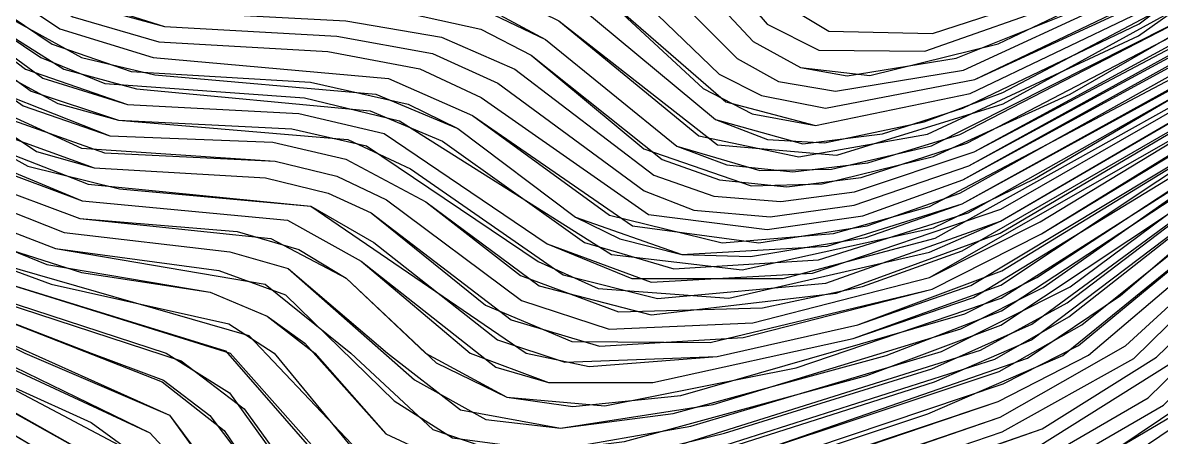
# Model space of a CAD drawing. Extents: x 104.513 to 104.5295, y 28.4567 to 28.4663.
# Drawn here: x 104.51373 to 104.515076, y 28.461497 to 28.461987 of the extents above; entities that cross this region are included whole.
import ezdxf

# ---------------------------------------------------------------- set-up
doc = ezdxf.new("R2010")
doc.units = 0
doc.header["$MEASUREMENT"] = 0
for name, color, linetype in [('Contour_Line_Intermediate', 7, 'Continuous'), ('Contour_Line_Major', 7, 'Continuous'), ('Contour_Line_Minor', 7, 'Continuous'), ('Iso-height_Area', 7, 'Continuous')]:
    doc.layers.add(name, color=color, linetype=linetype)

msp = doc.modelspace()

# ---------------------------------------------------------------- linework, layer by layer
at = {"layer": 'Contour_Line_Intermediate', "color": 0}
for points in [[(104.5131702, 28.4631603, 455), (104.5132238, 28.4629088, 455), (104.5132897, 28.4627671, 455), (104.5133489, 28.4627048, 455), (104.5135079, 28.4625795, 455), (104.5136899, 28.4622637, 455), (104.5137708, 28.462178, 455), (104.5138473, 28.4621261, 455), (104.5139656, 28.4620889, 455), (104.5142026, 28.4620849, 455), (104.5143141, 28.4620703, 455), (104.5144074, 28.4620267, 455), (104.514561, 28.4618932, 455), (104.514667, 28.4618653, 455), (104.5148501, 28.4619029, 455), (104.5150508, 28.4619991, 455), (104.5151674, 28.4621003, 455)], [(104.5129824, 28.4627929, 445), (104.5131293, 28.4625211, 445), (104.5132706, 28.4623406, 445), (104.513372, 28.4622359, 445), (104.513669, 28.4620007, 445), (104.5137513, 28.4619455, 445), (104.5138268, 28.4619149, 445), (104.5140632, 28.4618978, 445), (104.5141753, 28.4618708, 445), (104.5144261, 28.4617125, 445), (104.5145806, 28.4616944, 445), (104.5148065, 28.4617442, 445), (104.5149259, 28.4618019, 445), (104.5153091, 28.4620273, 445), (104.5153873, 28.462099, 445), (104.5154311, 28.4622198, 445), (104.5154244, 28.4622996, 445), (104.5153811, 28.4623812, 445), (104.5152113, 28.4625409, 445), (104.5147566, 28.4628352, 445), (104.5144607, 28.4630756, 445)], [(104.5129824, 28.4621919, 435), (104.5131598, 28.4620698, 435), (104.5134161, 28.4619444, 435), (104.5136733, 28.4617563, 435), (104.5137686, 28.4617198, 435), (104.5139617, 28.4616936, 435), (104.5140406, 28.4616648, 435), (104.5141692, 28.4615399, 435), (104.5142381, 28.4614959, 435), (104.5143532, 28.4614806, 435), (104.5144413, 28.4614918, 435), (104.5147279, 28.4615695, 435), (104.5148861, 28.4616293, 435), (104.5154421, 28.4619983, 435), (104.5155799, 28.4621787, 435), (104.5156123, 28.4622678, 435), (104.5155929, 28.4623851, 435), (104.5155, 28.4625451, 435), (104.5154259, 28.4626318, 435), (104.5151664, 28.4628681, 435), (104.514994, 28.4629965, 435)], [(104.5129824, 28.4618225, 425), (104.5131982, 28.4618196, 425), (104.5133284, 28.4617741, 425), (104.5135644, 28.4615913, 425), (104.5138198, 28.4614399, 425), (104.5138733, 28.46136, 425), (104.5139184, 28.4612575, 425), (104.5139407, 28.4612312, 425), (104.5140036, 28.4612005, 425), (104.5140845, 28.4611996, 425), (104.5142736, 28.4612425, 425), (104.5149232, 28.4614636, 425), (104.5150604, 28.4615431, 425), (104.5152685, 28.4617466, 425), (104.5155626, 28.4619489, 425), (104.515757, 28.4621759, 425), (104.5158872, 28.4623818, 425), (104.5160096, 28.462494, 425), (104.5164115, 28.4626783, 425)]]:
    msp.add_polyline3d(points, dxfattribs=at)
at = {"layer": 'Contour_Line_Major', "color": 0}
for points in [[(104.5130627, 28.4631665, 450), (104.513142, 28.4627764, 450), (104.5132059, 28.4626436, 450), (104.5135457, 28.4622428, 450), (104.5137003, 28.4621017, 450), (104.5138002, 28.4620335, 450), (104.5139091, 28.4619993, 450), (104.5141118, 28.4619889, 450), (104.5142251, 28.4619695, 450), (104.5143117, 28.4619315, 450), (104.5144758, 28.4618066, 450), (104.5145469, 28.4617815, 450), (104.5146262, 28.4617751, 450), (104.5147132, 28.4617866, 450), (104.5148545, 28.4618339, 450), (104.51518, 28.462011, 450), (104.5152716, 28.4620852, 450), (104.5153231, 28.4621699, 450), (104.5153273, 28.4622505, 450), (104.5153035, 28.4623075, 450), (104.5152113, 28.4624176, 450), (104.5151035, 28.4625118, 450), (104.5145992, 28.4628039, 450), (104.5142756, 28.4630531, 450)], [(104.5129824, 28.4624365, 440), (104.513056, 28.4623729, 440), (104.5131483, 28.4622588, 440), (104.5132332, 28.462178, 440), (104.5137461, 28.4618344, 440), (104.5138144, 28.4618152, 440), (104.514017, 28.4618032, 440), (104.5140908, 28.4617853, 440), (104.5141418, 28.461762, 440), (104.5143074, 28.4616353, 440), (104.5144117, 28.4616045, 440), (104.5145816, 28.4616144, 440), (104.5148052, 28.4616718, 440), (104.5149344, 28.4617372, 440), (104.5153948, 28.4620214, 440), (104.515499, 28.4621735, 440), (104.5155216, 28.4622641, 440), (104.5155168, 28.4623049, 440), (104.5154623, 28.46242, 440), (104.5153704, 28.4625313, 440), (104.5148806, 28.4628711, 440), (104.5146195, 28.4631019, 440)], [(104.5129824, 28.4619912, 430), (104.5133142, 28.461888, 430), (104.5133956, 28.461844, 430), (104.513629, 28.4616661, 430), (104.5138948, 28.461562, 430), (104.5139681, 28.4615047, 430), (104.5140545, 28.4613779, 430), (104.5141259, 28.4613392, 430), (104.5141999, 28.4613352, 430), (104.5143347, 28.4613555, 430), (104.514883, 28.4615388, 430), (104.5149897, 28.4615936, 430), (104.5152254, 28.4617938, 430), (104.5154327, 28.4619219, 430), (104.5155224, 28.4619995, 430), (104.5156969, 28.4622286, 430), (104.5157196, 28.4622856, 430), (104.5157276, 28.4624143, 430), (104.51575, 28.4625084, 430), (104.5158232, 28.4625853, 430), (104.516127, 28.4626867, 430), (104.5163781, 28.4628484, 430)], [(104.5146093, 28.4620211, 460), (104.514683, 28.4619767, 460), (104.5148055, 28.4619737, 460), (104.5149318, 28.4620153, 460)]]:
    msp.add_polyline3d(points, dxfattribs=at)
at = {"layer": 'Contour_Line_Minor', "color": 0}
for points in [[(104.5132135, 28.4632233, 458), (104.5132931, 28.4629326, 458), (104.5133519, 28.462837, 458), (104.5134589, 28.4627638, 458), (104.5136968, 28.4627208, 458), (104.5137327, 28.4626874, 458), (104.513705, 28.4626, 458), (104.5136949, 28.462512, 458), (104.5137145, 28.4624039, 458), (104.5137826, 28.4622698, 458), (104.5138924, 28.4621756, 458), (104.5140235, 28.462145, 458), (104.5142771, 28.4621532, 458), (104.5143925, 28.4621386, 458), (104.5144729, 28.4620935, 458), (104.5145936, 28.4619645, 458), (104.5146494, 28.4619335, 458), (104.5147312, 28.461924, 458), (104.5148829, 28.4619618, 458), (104.5150073, 28.4620212, 458), (104.5150936, 28.4620983, 458)], [(104.5131115, 28.463213, 453), (104.5131856, 28.462877, 453), (104.5132425, 28.4627349, 453), (104.513302, 28.4626606, 453), (104.5134711, 28.4624978, 453), (104.5136365, 28.4622503, 453), (104.5137179, 28.4621668, 453), (104.5138124, 28.4620948, 453), (104.5139359, 28.4620544, 453), (104.5141789, 28.4620444, 453), (104.5142913, 28.4620245, 453), (104.5143637, 28.4619887, 453), (104.5145511, 28.4618421, 453), (104.5146924, 28.4618299, 453), (104.5148891, 28.4618907, 453), (104.5151439, 28.4620311, 453)], [(104.5130934, 28.4632035, 452), (104.513165, 28.4628659, 452), (104.513228, 28.4627063, 452), (104.5134258, 28.4624971, 452), (104.5135988, 28.4622571, 452), (104.513703, 28.4621528, 452), (104.5137964, 28.4620813, 452), (104.5139257, 28.4620364, 452), (104.5142604, 28.4620084, 452), (104.5143481, 28.4619668, 452), (104.5145031, 28.4618408, 452), (104.5146013, 28.4618118, 452), (104.5146862, 28.4618136, 452), (104.5148043, 28.4618412, 452), (104.515134, 28.4620073, 452), (104.5152399, 28.4621005, 452), (104.5152789, 28.4621838, 452), (104.5152689, 28.462262, 452), (104.5152202, 28.4623442, 452), (104.5151425, 28.4624316, 452), (104.5150511, 28.4625061, 452), (104.5145818, 28.4627487, 452), (104.5144288, 28.4628735, 452), (104.5142228, 28.4630025, 452)], [(104.5130773, 28.4631874, 451), (104.5131482, 28.4628382, 451), (104.5132234, 28.4626637, 451), (104.5134013, 28.4624742, 451), (104.5135788, 28.4622422, 451), (104.5137806, 28.4620679, 451), (104.5139155, 28.4620183, 451), (104.514155, 28.4620045, 451), (104.5142714, 28.461979, 451), (104.5143309, 28.4619483, 451), (104.514464, 28.4618375, 451), (104.514591, 28.4617939, 451), (104.514675, 28.461796, 451), (104.5148066, 28.4618285, 451), (104.5149682, 28.461902, 451), (104.5151721, 28.4620199, 451), (104.5152582, 28.4620972, 451), (104.5153045, 28.4621737, 451), (104.5153009, 28.4622601, 451), (104.5152546, 28.4623357, 451), (104.515156, 28.4624445, 451), (104.5150646, 28.4625177, 451), (104.5145853, 28.4627801, 451), (104.5142486, 28.4630305, 451)], [(104.5131883, 28.4631687, 456), (104.51324, 28.4629368, 456), (104.5132933, 28.4628131, 456), (104.513346, 28.4627502, 456), (104.5135236, 28.462633, 456), (104.5135633, 28.4625913, 456), (104.5136943, 28.4623042, 456), (104.5137417, 28.4622386, 456), (104.5138272, 28.4621618, 456), (104.5139666, 28.46211, 456), (104.5142488, 28.4621057, 456), (104.5143438, 28.4620914, 456), (104.5144284, 28.4620463, 456), (104.5145531, 28.4619257, 456), (104.5146034, 28.4619004, 456), (104.5146789, 28.4618854, 456), (104.5148553, 28.4619195, 456), (104.5150524, 28.4620139, 456), (104.5151467, 28.4620968, 456)], [(104.5131536, 28.4631478, 454), (104.5132062, 28.4628882, 454), (104.5132659, 28.4627521, 454), (104.5133241, 28.4626821, 454), (104.513497, 28.4625269, 454), (104.5136701, 28.4622484, 454), (104.5137513, 28.4621659, 454), (104.5138321, 28.4621094, 454), (104.5139462, 28.4620725, 454), (104.5141907, 28.4620647, 454), (104.5143051, 28.4620459, 454), (104.5143862, 28.4620072, 454), (104.5145487, 28.4618723, 454), (104.5146103, 28.4618486, 454), (104.5146779, 28.4618448, 454), (104.5147954, 28.4618693, 454), (104.5148884, 28.4619041, 454), (104.5150956, 28.4620138, 454)], [(104.5129824, 28.4622794, 437), (104.5131791, 28.4621195, 437), (104.513412, 28.4619936, 437), (104.5136832, 28.4617978, 437), (104.5137976, 28.4617552, 437), (104.5139833, 28.4617398, 437), (104.5140562, 28.4617186, 437), (104.5141121, 28.4616848, 437), (104.5142186, 28.4615847, 437), (104.5143021, 28.4615441, 437), (104.5143804, 28.461533, 437), (104.514508, 28.4615461, 437), (104.5148437, 28.4616425, 437), (104.5149286, 28.4616853, 437), (104.5154232, 28.4620102, 437), (104.5155487, 28.4621759, 437), (104.5155739, 28.4622897, 437), (104.5155601, 28.4623563, 437), (104.5155011, 28.4624635, 437), (104.5153896, 28.4625961, 437), (104.5151576, 28.4627765, 437), (104.5149368, 28.4629274, 437), (104.5147247, 28.4631324, 437)], [(104.5129824, 28.4623814, 439), (104.5130691, 28.46231, 439), (104.5132131, 28.4621602, 439), (104.5134242, 28.4620338, 439), (104.5136611, 28.4618583, 439), (104.513736, 28.4618172, 439), (104.5138444, 28.4617904, 439), (104.5140703, 28.4617697, 439), (104.5141448, 28.4617269, 439), (104.514291, 28.4616119, 439), (104.5143707, 28.4615853, 439), (104.5145508, 28.461592, 439), (104.5147172, 28.4616297, 439), (104.5148507, 28.4616759, 439), (104.5153421, 28.4619713, 439), (104.5154118, 28.4620268, 439), (104.5154706, 28.4620946, 439), (104.5155157, 28.4621784, 439), (104.515539, 28.4622713, 439), (104.5155333, 28.4623141, 439), (104.5154748, 28.4624347, 439), (104.5153813, 28.4625475, 439), (104.514895, 28.4628897, 439), (104.5146381, 28.4631268, 439)], [(104.5129824, 28.4627106, 444), (104.5131421, 28.4624538, 444), (104.5132927, 28.4622731, 444), (104.5134008, 28.46218, 444), (104.5137537, 28.4619211, 444), (104.5138538, 28.4618899, 444), (104.5140563, 28.4618794, 444), (104.514157, 28.4618556, 444), (104.5143498, 28.4617254, 444), (104.514473, 28.4616799, 444), (104.5146635, 28.4616904, 444), (104.5148863, 28.4617661, 444), (104.5152651, 28.4619837, 444), (104.5153678, 28.4620634, 444), (104.5154403, 28.4621824, 444), (104.5154513, 28.4622687, 444), (104.5154413, 28.4623086, 444), (104.5153911, 28.4623986, 444), (104.5152932, 28.4625001, 444), (104.5151518, 28.4626043, 444), (104.5147951, 28.4628306, 444), (104.5144658, 28.4631148, 444)], [(104.5130505, 28.4631006, 449), (104.5131125, 28.4627997, 449), (104.5131441, 28.4627023, 449), (104.5131847, 28.4626283, 449), (104.5135051, 28.4622492, 449), (104.5136823, 28.462091, 449), (104.5137846, 28.4620181, 449), (104.5138976, 28.4619823, 449), (104.5141013, 28.4619707, 449), (104.5142142, 28.4619501, 449), (104.5142915, 28.4619151, 449), (104.5144645, 28.4617879, 449), (104.5145232, 28.4617649, 449), (104.5146135, 28.4617572, 449), (104.5147127, 28.4617709, 449), (104.5148482, 28.4618176, 449), (104.515223, 28.4620248, 449), (104.5153112, 28.4621003, 449), (104.5153468, 28.4621764, 449), (104.5153492, 28.4622613, 449), (104.515289, 28.4623655, 449), (104.5151184, 28.4625228, 449), (104.5146193, 28.4628217, 449), (104.5143645, 28.4630136, 449)], [(104.5129824, 28.4623286, 438), (104.5130578, 28.4622753, 438), (104.513193, 28.4621425, 438), (104.5134297, 28.4620061, 438), (104.5136921, 28.4618161, 438), (104.5138003, 28.4617762, 438), (104.5140429, 28.4617534, 438), (104.5141299, 28.4617049, 438), (104.514289, 28.4615794, 438), (104.5143513, 28.4615613, 438), (104.5144747, 28.4615612, 438), (104.5147118, 28.4616133, 438), (104.5148537, 28.4616617, 438), (104.5153332, 28.4619539, 438), (104.5154161, 28.4620177, 438), (104.5155128, 28.4621401, 438), (104.5155475, 28.4622155, 438), (104.5155575, 28.4622835, 438), (104.5155221, 28.4623905, 438), (104.5154163, 28.4625409, 438), (104.51533, 28.4626166, 438), (104.5148905, 28.4629248, 438), (104.5147174, 28.4630832, 438)], [(104.5130144, 28.4630823, 448), (104.5131142, 28.4627176, 448), (104.513165, 28.4626099, 448), (104.5134695, 28.4622495, 448), (104.5136904, 28.4620592, 448), (104.5137891, 28.4619936, 448), (104.5138908, 28.4619638, 448), (104.5140907, 28.4619526, 448), (104.5141992, 28.4619322, 448), (104.514272, 28.4618983, 448), (104.5144695, 28.4617601, 448), (104.5146099, 28.4617423, 448), (104.5147229, 28.4617583, 448), (104.5148411, 28.4618007, 448), (104.5152479, 28.4620272, 448), (104.5153274, 28.4621024, 448), (104.5153595, 28.4621517, 448), (104.5153813, 28.4622285, 448), (104.5153728, 28.4622782, 448), (104.5153004, 28.4623836, 448), (104.5151262, 28.4625381, 448), (104.5146393, 28.4628391, 448), (104.5143832, 28.4630354, 448)], [(104.5129824, 28.4625602, 442), (104.5132461, 28.4622403, 442), (104.5137009, 28.4619049, 442), (104.5138328, 28.4618529, 442), (104.5140255, 28.4618453, 442), (104.5141118, 28.4618254, 442), (104.5142065, 28.4617747, 442), (104.5143182, 28.461688, 442), (104.5144344, 28.4616447, 442), (104.5146043, 28.4616496, 442), (104.5147228, 28.4616748, 442), (104.5148405, 28.461717, 442), (104.5152961, 28.4619796, 442), (104.5153853, 28.4620504, 442), (104.5154721, 28.4621751, 442), (104.5154866, 28.4622497, 442), (104.5154675, 28.4623437, 442), (104.5154013, 28.4624441, 442), (104.5153204, 28.4625256, 442), (104.5152253, 28.4625965, 442), (104.5148486, 28.4628407, 442), (104.5145748, 28.4630733, 442)], [(104.5129824, 28.4626327, 443), (104.5131532, 28.4623913, 443), (104.5132687, 28.4622573, 443), (104.5136951, 28.4619324, 443), (104.5137714, 28.4618913, 443), (104.5138433, 28.4618714, 443), (104.5140482, 28.4618612, 443), (104.5141362, 28.4618411, 443), (104.5143392, 28.4617045, 443), (104.5144102, 28.4616726, 443), (104.5145648, 28.461661, 443), (104.5148019, 28.4617154, 443), (104.5148858, 28.4617519, 443), (104.5152583, 28.4619683, 443), (104.5153777, 28.4620589, 443), (104.5154423, 28.4621458, 443), (104.5154718, 28.4622446, 443), (104.5154552, 28.4623251, 443), (104.5153892, 28.462431, 443), (104.5153069, 28.462513, 443), (104.5152113, 28.4625843, 443), (104.5148105, 28.4628444, 443), (104.5145401, 28.4630725, 443)], [(104.5129824, 28.4624948, 441), (104.5130615, 28.4624206, 441), (104.5131684, 28.4622802, 441), (104.5132537, 28.462197, 441), (104.5136875, 28.4618897, 441), (104.5137995, 28.4618382, 441), (104.5140284, 28.4618231, 441), (104.5141013, 28.4618053, 441), (104.5141601, 28.4617774, 441), (104.5143197, 28.4616581, 441), (104.514423, 28.4616246, 441), (104.514593, 28.461632, 441), (104.5148019, 28.4616853, 441), (104.5149327, 28.4617511, 441), (104.5153506, 28.4620044, 441), (104.515433, 28.4620869, 441), (104.5154856, 28.4621743, 441), (104.5155041, 28.4622569, 441), (104.5154792, 28.4623581, 441), (104.5154133, 28.4624573, 441), (104.5153339, 28.4625381, 441), (104.5148677, 28.4628517, 441), (104.514618, 28.4630675, 441)], [(104.5129824, 28.4628879, 446), (104.5131305, 28.4625679, 446), (104.5133111, 28.4623388, 446), (104.5134798, 28.4621765, 446), (104.5137099, 28.4619947, 446), (104.5137993, 28.4619456, 446), (104.513886, 28.4619249, 446), (104.5141474, 28.461902, 446), (104.5142443, 28.4618616, 446), (104.5143833, 28.4617566, 446), (104.5144358, 28.4617311, 446), (104.514509, 28.4617127, 446), (104.5145904, 28.4617104, 446), (104.5147268, 28.4617326, 446), (104.5148406, 28.4617725, 446), (104.5151687, 28.4619523, 446), (104.5153077, 28.4620439, 446), (104.5153812, 28.4621253, 446), (104.5154139, 28.4622121, 446), (104.5154075, 28.4622906, 446), (104.5153711, 28.4623637, 446), (104.5152219, 28.4625108, 446), (104.5147651, 28.4628038, 446), (104.5144413, 28.4630577, 446)], [(104.5129824, 28.4630336, 447), (104.5131072, 28.4626722, 447), (104.51318, 28.4625426, 447), (104.5134286, 28.4622538, 447), (104.51368, 28.4620422, 447), (104.5137738, 28.4619794, 447), (104.513884, 28.4619453, 447), (104.5141622, 28.4619207, 447), (104.5142618, 28.4618771, 447), (104.5144509, 28.4617466, 447), (104.5146002, 28.4617263, 447), (104.5147282, 28.4617465, 447), (104.5148378, 28.4617851, 447), (104.5152555, 28.4620187, 447), (104.5153408, 28.4620957, 447), (104.5153721, 28.4621379, 447), (104.5153973, 28.4622058, 447), (104.5153836, 28.4623037, 447), (104.5153334, 28.4623765, 447), (104.5151638, 28.4625325, 447), (104.5147023, 28.4628222, 447), (104.514426, 28.4630363, 447)], [(104.5129824, 28.4622342, 436), (104.5130568, 28.4621896, 436), (104.5131781, 28.4620882, 436), (104.5134314, 28.4619575, 436), (104.5136701, 28.4617816, 436), (104.5137789, 28.4617387, 436), (104.5139746, 28.4617158, 436), (104.5140437, 28.4616962, 436), (104.5141931, 28.4615645, 436), (104.5142772, 28.4615176, 436), (104.5143656, 28.4615073, 436), (104.5144989, 28.4615246, 436), (104.5147507, 28.4615932, 436), (104.5148868, 28.4616459, 436), (104.5154326, 28.4620043, 436), (104.5155643, 28.4621773, 436), (104.5155919, 28.4622584, 436), (104.5155933, 28.4623011, 436), (104.5155738, 28.4623739, 436), (104.5155197, 28.4624725, 436), (104.5154077, 28.462614, 436), (104.5149635, 28.462954, 436)], [(104.5132595, 28.462955, 457), (104.5133116, 28.4628354, 457), (104.5133949, 28.462754, 457), (104.5135694, 28.4626775, 457), (104.5136113, 28.4626379, 457), (104.5137007, 28.4623513, 457), (104.5137611, 28.4622552, 457), (104.5138487, 28.4621753, 457), (104.5139362, 28.4621379, 457), (104.5140121, 28.4621254, 457), (104.514263, 28.4621294, 457), (104.5143767, 28.462112, 457), (104.514448, 28.462071, 457), (104.5145744, 28.4619442, 457), (104.5146234, 28.4619172, 457), (104.5146907, 28.4619055, 457), (104.514842, 28.4619306, 457), (104.5150181, 28.4620118, 457), (104.5151086, 28.4620818, 457)], [(104.5129824, 28.4621119, 433), (104.5131547, 28.462015, 433), (104.5133845, 28.4619182, 433), (104.5136797, 28.4617082, 433), (104.513997, 28.4616171, 433), (104.5141406, 28.4614655, 433), (104.5142179, 28.4614276, 433), (104.514316, 28.4614252, 433), (104.5144169, 28.4614417, 433), (104.5148793, 28.4615888, 433), (104.5149666, 28.4616389, 433), (104.5151763, 28.4618035, 433), (104.5154127, 28.4619449, 433), (104.5154941, 28.46202, 433), (104.5156086, 28.4621711, 433), (104.5156483, 28.4622546, 433), (104.5156542, 28.4623337, 433), (104.5156063, 28.4624753, 433), (104.5155381, 28.4626096, 433), (104.5155328, 28.4626658, 433), (104.515551, 28.4626814, 433), (104.5158734, 28.4626987, 433), (104.5160493, 28.4627381, 433), (104.5162059, 28.4628423, 433)], [(104.5129824, 28.4620312, 431), (104.5133565, 28.4618891, 431), (104.5136639, 28.4616696, 431), (104.5139171, 28.4615868, 431), (104.5139917, 28.4615301, 431), (104.5140746, 28.4614156, 431), (104.5141697, 28.4613672, 431), (104.5142507, 28.4613659, 431), (104.5143908, 28.4613923, 431), (104.5148889, 28.4615598, 431), (104.5149779, 28.461605, 431), (104.5152173, 28.4618026, 431), (104.515426, 28.4619295, 431), (104.515513, 28.4620063, 431), (104.5155879, 28.4620954, 431), (104.5156496, 28.4621799, 431), (104.5156896, 28.4622653, 431), (104.5157005, 28.4623526, 431), (104.5156833, 28.4625142, 431), (104.5156957, 28.4625815, 431), (104.5157175, 28.4625997, 431), (104.5160057, 28.4626711, 431), (104.5161294, 28.4627183, 431), (104.5162182, 28.4627704, 431)], [(104.5129824, 28.4618816, 427), (104.5132151, 28.4618579, 427), (104.5133545, 28.4618019, 427), (104.5135904, 28.4616213, 427), (104.5138573, 28.4614801, 427), (104.5138989, 28.4614373, 427), (104.5139735, 28.4612977, 427), (104.5140407, 28.4612543, 427), (104.5141538, 28.4612543, 427), (104.5142966, 28.4612857, 427), (104.5149351, 28.4615065, 427), (104.5150701, 28.4615914, 427), (104.5152509, 28.461766, 427), (104.5154606, 28.4618989, 427), (104.5155477, 28.4619714, 427), (104.5157224, 28.4621788, 427), (104.5158457, 28.4624221, 427), (104.5158798, 28.4624669, 427), (104.5159619, 28.4625304, 427), (104.5164247, 28.4627439, 427)], [(104.5129824, 28.4618482, 426), (104.513182, 28.4618433, 426), (104.5133435, 28.4617866, 426), (104.5135724, 28.4616096, 426), (104.5138394, 28.4614587, 426), (104.5138926, 28.461389, 426), (104.5139469, 28.4612751, 426), (104.5139639, 28.4612537, 426), (104.514019, 28.4612288, 426), (104.5141003, 28.4612249, 426), (104.5143052, 28.4612688, 426), (104.5149304, 28.4614857, 426), (104.5150848, 28.4615825, 426), (104.5152612, 28.4617572, 426), (104.5154634, 28.4618866, 426), (104.5155551, 28.4619602, 426), (104.5157775, 28.4622304, 426), (104.5158751, 28.4624186, 426), (104.5159921, 28.4625139, 426), (104.5163757, 28.4626919, 426)], [(104.5129824, 28.4619521, 429), (104.5132338, 28.4618954, 429), (104.5133565, 28.4618452, 429), (104.5136134, 28.4616529, 429), (104.5139034, 28.4615228, 429), (104.5140238, 28.4613556, 429), (104.5140439, 28.4613341, 429), (104.5141013, 28.4613104, 429), (104.5141827, 28.4613074, 429), (104.5143606, 28.4613416, 429), (104.5148854, 28.4615205, 429), (104.5150334, 28.4616049, 429), (104.5152216, 28.461777, 429), (104.5154655, 28.4619291, 429), (104.5155517, 28.4620125, 429), (104.5156788, 28.4621724, 429), (104.5157303, 28.4622582, 429), (104.5157902, 28.4625004, 429), (104.5158327, 28.462536, 429), (104.5159191, 28.462582, 429), (104.5161707, 28.4626778, 429)], [(104.5129824, 28.461915, 428), (104.513227, 28.4618757, 428), (104.5133356, 28.4618352, 428), (104.5136027, 28.4616366, 428), (104.5138803, 28.4615017, 428), (104.5139193, 28.4614597, 428), (104.5139943, 28.4613335, 428), (104.514018, 28.4613093, 428), (104.5140839, 28.4612789, 428), (104.5141655, 28.4612796, 428), (104.5143547, 28.4613211, 428), (104.5148877, 28.4615032, 428), (104.5150433, 28.4615896, 428), (104.5152224, 28.4617651, 428), (104.5154631, 28.461914, 428), (104.5155403, 28.4619826, 428), (104.5157206, 28.462208, 428), (104.5158181, 28.462452, 428), (104.5159199, 28.4625434, 428), (104.5162112, 28.4626675, 428)], [(104.5129824, 28.4617979, 424), (104.5131877, 28.4618012, 424), (104.5133326, 28.4617499, 424), (104.5135485, 28.4615799, 424), (104.5137997, 28.4614197, 424), (104.5138325, 28.4613745, 424), (104.5138968, 28.461226, 424), (104.5139669, 28.4611778, 424), (104.5140673, 28.4611756, 424), (104.51417, 28.4611959, 424), (104.5149219, 28.4614441, 424), (104.5150787, 28.4615344, 424), (104.515292, 28.4617533, 424), (104.5154698, 28.4618597, 424), (104.5155773, 28.4619422, 424), (104.5157686, 28.4621659, 424), (104.5159447, 28.4624116, 424), (104.5160816, 28.462506, 424), (104.516428, 28.4626592, 424)], [(104.5129824, 28.4617732, 423), (104.5131772, 28.4617828, 423), (104.513243, 28.4617698, 423), (104.5133218, 28.4617337, 423), (104.5135326, 28.4615685, 423), (104.513756, 28.4614207, 423), (104.5138131, 28.4613517, 423), (104.513874, 28.4611974, 423), (104.5139442, 28.4611597, 423), (104.5140244, 28.4611529, 423), (104.5141838, 28.4611821, 423), (104.5148466, 28.4613965, 423), (104.5149695, 28.461447, 423), (104.5151276, 28.4615535, 423), (104.5153366, 28.4617631, 423), (104.5155853, 28.4619295, 423), (104.515798, 28.4621766, 423), (104.5159583, 28.4623883, 423), (104.5161278, 28.462505, 423), (104.5164207, 28.462633, 423)], [(104.5129824, 28.4617511, 422), (104.5131923, 28.4617624, 422), (104.5132797, 28.4617349, 422), (104.5133387, 28.4617012, 422), (104.5137354, 28.4614021, 422), (104.513777, 28.4613485, 422), (104.5138453, 28.4611846, 422), (104.5139323, 28.461138, 422), (104.5140565, 28.461137, 422), (104.5141939, 28.4611686, 422), (104.5149693, 28.461427, 422), (104.51514, 28.4615425, 422), (104.5153455, 28.4617526, 422), (104.5155994, 28.4619208, 422), (104.5159727, 28.4623704, 422), (104.5160467, 28.4624339, 422), (104.5161265, 28.4624801, 422), (104.5164543, 28.4626232, 422)], [(104.5129824, 28.4621514, 434), (104.5131481, 28.4620481, 434), (104.5134009, 28.4619312, 434), (104.5136889, 28.4617264, 434), (104.5137994, 28.4616915, 434), (104.5139513, 28.4616681, 434), (104.5140188, 28.4616397, 434), (104.5140634, 28.4616077, 434), (104.514159, 28.4615007, 434), (104.5142558, 28.4614559, 434), (104.5143364, 28.4614531, 434), (104.5144749, 28.4614778, 434), (104.5148622, 28.4615995, 434), (104.5149647, 28.4616554, 434), (104.5151882, 28.4618254, 434)], [(104.5144957, 28.462118, 459), (104.5146099, 28.4619847, 459), (104.5146711, 28.4619543, 459), (104.5147963, 28.4619531, 459), (104.5149694, 28.4620141, 459)], [(104.5129824, 28.4620718, 432), (104.5131313, 28.461998, 432), (104.5133677, 28.4619051, 432), (104.5136638, 28.4616929, 432), (104.5139696, 28.4615987, 432), (104.5141093, 28.4614388, 432), (104.5141877, 28.4613999, 432), (104.5142684, 28.4613948, 432), (104.5144393, 28.4614261, 432), (104.5148841, 28.4615743, 432), (104.5149819, 28.4616295, 432), (104.5152091, 28.4618113, 432)]]:
    msp.add_polyline3d(points, dxfattribs=at)
at = {"layer": 'Iso-height_Area', "color": 0}
for points in [[(104.5129824, 28.466149, 422), (104.5129824, 28.4618518, 422), (104.5129906, 28.4617927, 422), (104.513007, 28.4617655, 422), (104.5131605, 28.4617656, 422), (104.5132456, 28.4617488, 422), (104.5133387, 28.4617012, 422), (104.5134669, 28.4615962, 422), (104.5134669, 28.4615962, 422), (104.5136966, 28.4614352, 422), (104.5137571, 28.4613788, 422), (104.5138453, 28.4611846, 422), (104.5138981, 28.461149, 422), (104.513972, 28.4611328, 422), (104.5140565, 28.461137, 422), (104.514226, 28.4611779, 422), (104.5149693, 28.461427, 422), (104.51514, 28.4615425, 422), (104.5153455, 28.4617526, 422), (104.5155994, 28.4619208, 422), (104.5159727, 28.4623704, 422), (104.5160467, 28.4624339, 422), (104.5161265, 28.4624801, 422), (104.5164543, 28.4626232, 422)], [(104.5129824, 28.466149, 423), (104.5129836, 28.4618563, 423), (104.512993, 28.461804, 423), (104.5130141, 28.4617835, 423), (104.5131772, 28.4617828, 423), (104.513269, 28.4617605, 423), (104.5133522, 28.461714, 423), (104.5134961, 28.4615962, 423), (104.5134961, 28.4615962, 423), (104.513756, 28.4614207, 423), (104.5138131, 28.4613517, 423), (104.513874, 28.4611974, 423), (104.51391, 28.4611697, 423), (104.5139801, 28.4611542, 423), (104.5140652, 28.4611569, 423), (104.5141838, 28.4611821, 423), (104.5149318, 28.4614293, 423), (104.5150874, 28.4615212, 423), (104.5152937, 28.4617281, 423), (104.5155853, 28.4619295, 423), (104.515798, 28.4621766, 423), (104.5159583, 28.4623883, 423), (104.5161278, 28.462505, 423), (104.5164207, 28.462633, 423)], [(104.5129824, 28.466149, 424), (104.5129861, 28.4618638, 424), (104.5129982, 28.4618212, 424), (104.5130266, 28.4618054, 424), (104.5131877, 28.4618012, 424), (104.5133133, 28.4617615, 424), (104.5135266, 28.4615962, 424), (104.5135266, 28.4615962, 424), (104.5137997, 28.4614197, 424), (104.5138325, 28.4613745, 424), (104.5138968, 28.461226, 424), (104.5139407, 28.4611879, 424), (104.5139935, 28.4611736, 424), (104.5141052, 28.461181, 424), (104.5142645, 28.4612228, 424), (104.5149219, 28.4614441, 424), (104.5150787, 28.4615344, 424), (104.515292, 28.4617533, 424), (104.5154698, 28.4618597, 424), (104.5155773, 28.4619422, 424), (104.5157686, 28.4621659, 424), (104.5159447, 28.4624116, 424), (104.5160816, 28.462506, 424), (104.516428, 28.4626592, 424)], [(104.5129824, 28.466149, 425), (104.5129887, 28.4618713, 425), (104.5130033, 28.4618384, 425), (104.513039, 28.4618272, 425), (104.5131982, 28.4618196, 425), (104.5133031, 28.4617869, 425), (104.5133752, 28.4617436, 425), (104.5135571, 28.4615962, 425), (104.5135571, 28.4615962, 425), (104.5138198, 28.4614399, 425), (104.5138733, 28.46136, 425), (104.5139184, 28.4612575, 425), (104.5139407, 28.4612312, 425), (104.5140036, 28.4612005, 425), (104.5140845, 28.4611996, 425), (104.5142736, 28.4612425, 425), (104.5149232, 28.4614636, 425), (104.5150604, 28.4615431, 425), (104.5152685, 28.4617466, 425), (104.5155626, 28.4619489, 425), (104.515757, 28.4621759, 425), (104.5158872, 28.4623818, 425), (104.5160096, 28.462494, 425), (104.5164115, 28.4626783, 425)], [(104.5129824, 28.466149, 426), (104.5129827, 28.4619367, 426), (104.5129913, 28.4618804, 426), (104.513009, 28.4618567, 426), (104.513182, 28.4618433, 426), (104.5133122, 28.4618032, 426), (104.51339, 28.4617563, 426), (104.5135931, 28.4615962, 426), (104.5135931, 28.4615962, 426), (104.5138394, 28.4614587, 426), (104.5138786, 28.4614129, 426), (104.5139639, 28.4612537, 426), (104.5140577, 28.4612244, 426), (104.5141917, 28.4612402, 426), (104.5143366, 28.4612782, 426), (104.5149304, 28.4614857, 426), (104.5150848, 28.4615825, 426), (104.5152612, 28.4617572, 426), (104.5154634, 28.4618866, 426), (104.5155551, 28.4619602, 426), (104.5157775, 28.4622304, 426), (104.5158751, 28.4624186, 426), (104.5159921, 28.4625139, 426), (104.5163757, 28.4626919, 426)], [(104.5129824, 28.466149, 427), (104.5129856, 28.4619463, 427), (104.5129972, 28.4619025, 427), (104.513023, 28.461883, 427), (104.5132151, 28.4618579, 427), (104.5133225, 28.4618197, 427), (104.5136301, 28.4615962, 427), (104.5136301, 28.4615962, 427), (104.513811, 28.461514, 427), (104.5138573, 28.4614801, 427), (104.5138989, 28.4614373, 427), (104.5139905, 28.4612787, 427), (104.5140713, 28.4612499, 427), (104.5141966, 28.4612607, 427), (104.5143428, 28.4612989, 427), (104.5149351, 28.4615065, 427), (104.5150701, 28.4615914, 427), (104.5152509, 28.461766, 427)], [(104.5129824, 28.466149, 428), (104.5129886, 28.4619559, 428), (104.513003, 28.4619246, 428), (104.513037, 28.4619093, 428), (104.513227, 28.4618757, 428), (104.5133356, 28.4618352, 428), (104.5135742, 28.4616553, 428), (104.5136772, 28.4615962, 428), (104.5136772, 28.4615962, 428), (104.5138803, 28.4615017, 428), (104.5139193, 28.4614597, 428), (104.5139943, 28.4613335, 428), (104.514018, 28.4613093, 428), (104.5140839, 28.4612789, 428), (104.5141655, 28.4612796, 428), (104.5143547, 28.4613211, 428), (104.5148877, 28.4615032, 428), (104.5150433, 28.4615896, 428), (104.5152224, 28.4617651, 428)], [(104.5129824, 28.466149, 429), (104.5129842, 28.4620251, 429), (104.5129943, 28.4619749, 429), (104.513015, 28.4619503, 429), (104.5133315, 28.4618587, 429), (104.5135861, 28.4616703, 429), (104.5137322, 28.4615962, 429), (104.5137322, 28.4615962, 429), (104.5139034, 28.4615228, 429), (104.5140439, 28.4613341, 429), (104.5141403, 28.4613069, 429), (104.5142263, 28.461313, 429), (104.5143891, 28.4613495, 429), (104.5148854, 28.4615205, 429), (104.5150334, 28.4616049, 429), (104.5152216, 28.461777, 429), (104.5154342, 28.4619074, 429), (104.5155261, 28.4619854, 429), (104.5156788, 28.4621724, 429), (104.5157303, 28.4622582, 429), (104.5157902, 28.4625004, 429), (104.5158764, 28.4625615, 429), (104.5161707, 28.4626778, 429)], [(104.5129824, 28.466149, 430), (104.512987, 28.4620358, 430), (104.513, 28.4619995, 430), (104.5130285, 28.4619781, 430), (104.5133478, 28.4618717, 430), (104.513629, 28.4616661, 430), (104.5138107, 28.4615962, 430), (104.5138107, 28.4615962, 430), (104.5138962, 28.461564, 430), (104.5139511, 28.4615224, 430), (104.514074, 28.4613605, 430), (104.5141556, 28.4613354, 430), (104.5142801, 28.4613439, 430), (104.5143792, 28.4613678, 430), (104.514883, 28.4615388, 430), (104.5149897, 28.4615936, 430), (104.5152254, 28.4617938, 430)], [(104.5129824, 28.466149, 431), (104.5129906, 28.4620544, 431), (104.5130303, 28.4620126, 431), (104.5133565, 28.4618891, 431), (104.5136447, 28.4616792, 431), (104.5138994, 28.4615962, 431), (104.5138994, 28.4615962, 431), (104.5139745, 28.4615492, 431), (104.514059, 28.4614312, 431), (104.514101, 28.4613947, 431), (104.5141697, 28.4613672, 431), (104.5142135, 28.4613644, 431), (104.5143424, 28.4613806, 431), (104.5144772, 28.4614171, 431), (104.5147999, 28.4615242, 431), (104.5149595, 28.4615933, 431), (104.5152173, 28.4618026, 431)], [(104.5129824, 28.466149, 432), (104.5129864, 28.4621175, 432), (104.5129987, 28.4620786, 432), (104.5130247, 28.4620535, 432), (104.5131313, 28.461998, 432), (104.5133677, 28.4619051, 432), (104.5136638, 28.4616929, 432), (104.5139751, 28.4615962, 432), (104.5139751, 28.4615962, 432), (104.5141303, 28.4614211, 432), (104.5141877, 28.4613999, 432), (104.5142684, 28.4613948, 432), (104.5144703, 28.4614348, 432), (104.5149177, 28.4615901, 432), (104.5150277, 28.4616643, 432), (104.5151612, 28.4617784, 432)], [(104.5129824, 28.466149, 433), (104.5129885, 28.4621361, 433), (104.5130212, 28.4620919, 433), (104.5131324, 28.4620269, 433), (104.5133845, 28.4619182, 433), (104.5136797, 28.4617082, 433), (104.5137634, 28.4616774, 433), (104.5139735, 28.4616309, 433), (104.5140273, 28.4615962, 433), (104.5140273, 28.4615962, 433), (104.5141166, 28.4614874, 433), (104.5141649, 28.4614482, 433), (104.5142179, 28.4614276, 433), (104.514283, 28.4614232, 433), (104.5145104, 28.4614671, 433), (104.5148077, 28.4615621, 433), (104.5149226, 28.4616119, 433), (104.5151763, 28.4618035, 433)], [(104.5129824, 28.466149, 434), (104.5129861, 28.4621994, 434), (104.5129982, 28.4621585, 434), (104.513023, 28.4621317, 434), (104.5131173, 28.4620663, 434), (104.5134009, 28.4619312, 434), (104.5136582, 28.4617416, 434), (104.5137584, 28.461701, 434), (104.5139513, 28.4616681, 434), (104.5140188, 28.4616397, 434), (104.5140754, 28.4615962, 434), (104.5140754, 28.4615962, 434), (104.514159, 28.4615007, 434), (104.5142558, 28.4614559, 434), (104.5143833, 28.4614587, 434), (104.5145596, 28.4615014, 434), (104.5148048, 28.4615777, 434), (104.5149228, 28.4616302, 434), (104.5151882, 28.4618254, 434)], [(104.5129824, 28.466149, 435), (104.5129872, 28.4622173, 435), (104.5130163, 28.4621724, 435), (104.513137, 28.4620835, 435), (104.5134161, 28.4619444, 435), (104.5136733, 28.4617563, 435), (104.5137686, 28.4617198, 435), (104.5140165, 28.4616777, 435), (104.5141176, 28.4615962, 435), (104.5141176, 28.4615962, 435), (104.5142147, 28.4615057, 435), (104.5142726, 28.4614862, 435), (104.5143532, 28.4614806, 435), (104.5145198, 28.4615099, 435), (104.514816, 28.461598, 435), (104.514968, 28.4616746, 435), (104.5151807, 28.4618326, 435)], [(104.5129824, 28.466149, 436), (104.512986, 28.4622821, 436), (104.512998, 28.4622405, 436), (104.5130223, 28.4622127, 436), (104.5131575, 28.4621011, 436), (104.5134014, 28.4619765, 436), (104.5136701, 28.4617816, 436), (104.5137789, 28.4617387, 436), (104.5139746, 28.4617158, 436), (104.5140437, 28.4616962, 436), (104.514161, 28.4615962, 436), (104.514161, 28.4615962, 436), (104.5142476, 28.4615291, 436), (104.5143656, 28.4615073, 436), (104.514546, 28.4615354, 436), (104.5148391, 28.4616248, 436), (104.5149364, 28.4616737, 436), (104.5151732, 28.4618398, 436)], [(104.5129824, 28.466149, 437), (104.5129878, 28.4623024, 437), (104.5130179, 28.462256, 437), (104.5131791, 28.4621195, 437), (104.513412, 28.4619936, 437), (104.5136832, 28.4617978, 437), (104.5137976, 28.4617552, 437), (104.5140232, 28.4617314, 437), (104.5141121, 28.4616848, 437), (104.5142059, 28.4615962, 437), (104.5142059, 28.4615962, 437), (104.5143021, 28.4615441, 437), (104.5144179, 28.4615338, 437), (104.5146443, 28.4615789, 437), (104.5148865, 28.4616611, 437), (104.5153781, 28.461973, 437)], [(104.5129824, 28.466149, 438), (104.5129865, 28.4623676, 438), (104.5130241, 28.4623002, 438), (104.513166, 28.4621627, 438), (104.5134297, 28.4620061, 438), (104.5136628, 28.461833, 438), (104.5138003, 28.4617762, 438), (104.5140429, 28.4617534, 438), (104.5141299, 28.4617049, 438), (104.5142589, 28.4615962, 438), (104.5142589, 28.4615962, 438), (104.5143513, 28.4615613, 438), (104.5144747, 28.4615612, 438), (104.5147118, 28.4616133, 438), (104.5148863, 28.4616763, 438), (104.5151339, 28.4618411, 438)], [(104.5129824, 28.466149, 439), (104.5129824, 28.4625108, 439), (104.5129918, 28.4623948, 439), (104.5131911, 28.4621777, 439), (104.5134501, 28.4620167, 439), (104.5136839, 28.4618438, 439), (104.5138074, 28.4617957, 439), (104.5140703, 28.4617697, 439), (104.5143252, 28.4615962, 439), (104.5143252, 28.4615962, 439), (104.5143995, 28.4615802, 439), (104.5145508, 28.461592, 439), (104.5147172, 28.4616297, 439), (104.5148872, 28.4616933, 439), (104.5153421, 28.4619713, 439), (104.5154118, 28.4620268, 439), (104.5154927, 28.4621316, 439), (104.515539, 28.4622713, 439), (104.5155059, 28.4623824, 439), (104.515403, 28.4625273, 439), (104.5153145, 28.4626026, 439), (104.514895, 28.4628897, 439), (104.5146381, 28.4631268, 439)], [(104.5129824, 28.466149, 440), (104.5129824, 28.4625908, 440), (104.5129927, 28.4624341, 440), (104.5132332, 28.462178, 440), (104.5134652, 28.462031, 440), (104.5137054, 28.4618544, 440), (104.5138144, 28.4618152, 440), (104.514017, 28.4618032, 440), (104.5140908, 28.4617853, 440), (104.5141418, 28.461762, 440), (104.5142771, 28.4616526, 440), (104.514379, 28.46161, 440), (104.5145424, 28.4616085, 440), (104.5148052, 28.4616718, 440), (104.5149344, 28.4617372, 440), (104.5153761, 28.4620049, 440), (104.5154717, 28.4621227, 440), (104.515515, 28.4622222, 440), (104.5155168, 28.4623049, 440), (104.5154909, 28.4623726, 440), (104.515428, 28.4624677, 440), (104.5153445, 28.4625535, 440), (104.5148806, 28.4628711, 440), (104.5146534, 28.4630671, 440)], [(104.5129824, 28.466149, 441), (104.5129824, 28.4625966, 441), (104.5129972, 28.4624925, 441), (104.5131684, 28.4622802, 441), (104.5132768, 28.4621792, 441), (104.5137188, 28.4618711, 441), (104.5138264, 28.4618329, 441), (104.5140284, 28.4618231, 441), (104.5141013, 28.4618053, 441), (104.5141601, 28.4617774, 441), (104.5143197, 28.4616581, 441), (104.514423, 28.4616246, 441), (104.514593, 28.461632, 441), (104.5148019, 28.4616853, 441), (104.515299, 28.4619693, 441), (104.5153919, 28.4620401, 441), (104.5154856, 28.4621743, 441), (104.5155041, 28.4622569, 441), (104.5154792, 28.4623581, 441), (104.5154133, 28.4624573, 441), (104.5153584, 28.4625168, 441), (104.5152397, 28.4626091, 441), (104.5148677, 28.4628517, 441), (104.514618, 28.4630675, 441)], [(104.5129824, 28.466149, 442), (104.5129847, 28.4626108, 442), (104.5130072, 28.4625331, 442), (104.5132124, 28.462274, 442), (104.5133185, 28.4621803, 442), (104.5137304, 28.4618882, 442), (104.5138328, 28.4618529, 442), (104.5140255, 28.4618453, 442), (104.5141118, 28.4618254, 442), (104.5142065, 28.4617747, 442), (104.5143403, 28.4616757, 442), (104.514473, 28.4616412, 442), (104.5146916, 28.461667, 442), (104.5148853, 28.4617379, 442), (104.5152961, 28.4619796, 442), (104.5154239, 28.4620953, 442), (104.5154721, 28.4621751, 442), (104.5154839, 28.4622865, 442), (104.5154562, 28.4623642, 442), (104.5153824, 28.4624661, 442), (104.5152253, 28.4625965, 442), (104.5148486, 28.4628407, 442), (104.5145748, 28.4630733, 442)], [(104.5129824, 28.466149, 443), (104.512984, 28.4626908, 443), (104.5129997, 28.4626098, 443), (104.5132299, 28.4622981, 443), (104.513361, 28.4621799, 443), (104.5137399, 28.4619056, 443), (104.5138433, 28.4618714, 443), (104.5141142, 28.4618485, 443), (104.5141883, 28.461814, 443), (104.5143688, 28.4616885, 443), (104.5144805, 28.4616605, 443), (104.5146794, 28.4616789, 443), (104.5148858, 28.4617519, 443), (104.5152976, 28.4619924, 443), (104.5153777, 28.4620589, 443), (104.5154423, 28.4621458, 443), (104.515467, 28.4622106, 443), (104.5154651, 28.4622988, 443), (104.5153722, 28.46245, 443), (104.5152113, 28.4625843, 443), (104.5148105, 28.4628444, 443), (104.5145401, 28.4630725, 443)], [(104.5129824, 28.466149, 444), (104.5129837, 28.4627724, 444), (104.5129967, 28.4626899, 444), (104.5131421, 28.4624538, 444), (104.5133285, 28.4622393, 444), (104.5137332, 28.4619318, 444), (104.5138538, 28.4618899, 444), (104.5140563, 28.4618794, 444), (104.514157, 28.4618556, 444), (104.5143498, 28.4617254, 444), (104.5144498, 28.4616843, 444), (104.514629, 28.4616843, 444), (104.5148085, 28.4617319, 444), (104.5152992, 28.4620052, 444), (104.515397, 28.4620969, 444), (104.5154403, 28.4621824, 444), (104.5154513, 28.4622687, 444), (104.5154267, 28.4623407, 444), (104.5153765, 28.4624173, 444), (104.5152746, 28.4625154, 444), (104.5147951, 28.4628306, 444), (104.5144658, 28.4631148, 444)], [(104.5129824, 28.466149, 445), (104.5129869, 28.4628059, 445), (104.5130078, 28.462745, 445), (104.5131425, 28.4625003, 445), (104.51333, 28.4622756, 445), (104.513669, 28.4620007, 445), (104.5137784, 28.4619316, 445), (104.5138643, 28.4619085, 445), (104.5141407, 28.4618823, 445), (104.5142263, 28.4618464, 445), (104.5143941, 28.4617267, 445), (104.5144995, 28.4616959, 445), (104.5146705, 28.4617062, 445), (104.5148474, 28.4617618, 445), (104.51527, 28.4620003, 445), (104.5153702, 28.4620787, 445), (104.5154199, 28.4621719, 445), (104.5154331, 28.4622618, 445), (104.5154113, 28.4623323, 445), (104.5153437, 28.4624247, 445), (104.5151572, 28.4625794, 445), (104.5147801, 28.4628173, 445), (104.5144607, 28.4630756, 445)], [(104.5129824, 28.466149, 446), (104.5129875, 28.462894, 446), (104.513146, 28.4625431, 446), (104.5133908, 28.4622534, 446), (104.513665, 28.4620287, 446), (104.5137648, 28.4619613, 446), (104.513858, 28.4619288, 446), (104.5140701, 28.4619163, 446), (104.5141854, 28.4618903, 446), (104.5142443, 28.4618616, 446), (104.5143833, 28.4617566, 446), (104.514509, 28.4617127, 446), (104.514681, 28.4617224, 446), (104.5148406, 28.4617725, 446), (104.5152138, 28.4619789, 446), (104.5153521, 28.462086, 446), (104.5154042, 28.4621713, 446), (104.515415, 28.4622549, 446), (104.5153852, 28.4623441, 446), (104.5153276, 28.4624136, 446), (104.5151467, 28.4625656, 446), (104.5148393, 28.4627526, 446), (104.5146748, 28.462871, 446), (104.5144413, 28.4630577, 446)], [(104.5131431, 28.4632446, 455), (104.5132238, 28.4629088, 455), (104.5132718, 28.4627958, 455), (104.513324, 28.4627263, 455), (104.5134901, 28.4626, 455), (104.5135285, 28.4625534, 455), (104.5136408, 28.4623368, 455), (104.5137094, 28.4622401, 455), (104.5137927, 28.46216, 455), (104.5139078, 28.4621008, 455), (104.5139936, 28.462086, 455), (104.5142364, 28.462083, 455), (104.5143524, 28.4620581, 455), (104.5144074, 28.4620267, 455), (104.5145344, 28.461909, 455), (104.5145923, 28.461879, 455), (104.514667, 28.4618653, 455), (104.5148501, 28.4619029, 455), (104.5150508, 28.4619991, 455), (104.5151745, 28.4621003, 455)], [(104.5131294, 28.4632233, 454), (104.5132062, 28.4628882, 454), (104.5132491, 28.462779, 454), (104.5133063, 28.4626999, 454), (104.513497, 28.4625269, 454), (104.5136701, 28.4622484, 454), (104.5137513, 28.4621659, 454), (104.5138584, 28.4620961, 454), (104.5139462, 28.4620725, 454), (104.5141907, 28.4620647, 454), (104.5143051, 28.4620459, 454), (104.5143862, 28.4620072, 454), (104.5145487, 28.4618723, 454), (104.5146521, 28.4618435, 454), (104.5147462, 28.4618554, 454), (104.5148414, 28.4618854, 454), (104.5150497, 28.4619851, 454), (104.5151903, 28.462091, 454)], [(104.5132135, 28.4632233, 458), (104.5132931, 28.4629326, 458), (104.5133519, 28.462837, 458), (104.5134589, 28.4627638, 458), (104.5136968, 28.4627208, 458), (104.5137327, 28.4626874, 458), (104.513705, 28.4626, 458), (104.5136992, 28.4624743, 458), (104.5137339, 28.4623509, 458), (104.5138, 28.4622483, 458), (104.5138924, 28.4621756, 458), (104.5139812, 28.4621501, 458), (104.5142771, 28.4621532, 458), (104.5143925, 28.4621386, 458), (104.5144729, 28.4620935, 458), (104.5145936, 28.4619645, 458), (104.5146494, 28.4619335, 458), (104.5147046, 28.4619238, 458), (104.5148333, 28.4619445, 458), (104.5149692, 28.461999, 458), (104.5151016, 28.4620983, 458)], [(104.5131115, 28.463213, 453), (104.5131856, 28.462877, 453), (104.5132304, 28.4627544, 453), (104.513302, 28.4626606, 453), (104.5134711, 28.4624978, 453), (104.5136365, 28.4622503, 453), (104.5137179, 28.4621668, 453), (104.5138316, 28.4620851, 453), (104.5139359, 28.4620544, 453), (104.5141789, 28.4620444, 453), (104.5142913, 28.4620245, 453), (104.5143637, 28.4619887, 453), (104.514529, 28.461853, 453), (104.5146475, 28.4618279, 453), (104.5147994, 28.4618547, 453), (104.515049, 28.4619712, 453), (104.5152226, 28.4620943, 453)], [(104.5130934, 28.4632035, 452), (104.513165, 28.4628659, 452), (104.513228, 28.4627063, 452), (104.5134258, 28.4624971, 452), (104.5135988, 28.4622571, 452), (104.5137268, 28.4621326, 452), (104.5137964, 28.4620813, 452), (104.5138899, 28.4620438, 452), (104.5142071, 28.4620198, 452), (104.5142886, 28.4619988, 452), (104.5143481, 28.4619668, 452), (104.5145031, 28.4618408, 452), (104.5145623, 28.4618187, 452), (104.5146404, 28.4618103, 452), (104.514729, 28.4618208, 452), (104.5148378, 28.4618544, 452), (104.515134, 28.4620073, 452)], [(104.5129846, 28.4631943, 448), (104.5131027, 28.4627537, 448), (104.5131502, 28.4626341, 448), (104.5132225, 28.4625335, 448), (104.5134887, 28.4622313, 448), (104.5136904, 28.4620592, 448), (104.5137891, 28.4619936, 448), (104.5138908, 28.4619638, 448), (104.5140907, 28.4619526, 448), (104.5141992, 28.4619322, 448), (104.514272, 28.4618983, 448), (104.5144695, 28.4617601, 448), (104.5146099, 28.4617423, 448), (104.5147229, 28.4617583, 448), (104.5148411, 28.4618007, 448), (104.5152167, 28.4620055, 448), (104.5153274, 28.4621024, 448), (104.5153595, 28.4621517, 448), (104.5153813, 28.4622285, 448), (104.5153803, 28.4622633, 448), (104.5153192, 28.4623615, 448), (104.5151724, 28.4625039, 448), (104.5146393, 28.4628391, 448), (104.5143832, 28.4630354, 448)], [(104.5130773, 28.4631874, 451), (104.5131482, 28.4628382, 451), (104.5132099, 28.4626855, 451), (104.5134207, 28.4624508, 451), (104.5135627, 28.4622594, 451), (104.5137144, 28.4621163, 451), (104.5138114, 28.462051, 451), (104.5138833, 28.4620249, 451), (104.514155, 28.4620045, 451), (104.5142714, 28.461979, 451), (104.5143309, 28.4619483, 451), (104.5144859, 28.4618251, 451), (104.5145535, 28.4618007, 451), (104.5146333, 28.4617927, 451), (104.5147211, 28.4618037, 451), (104.5148462, 28.4618442, 451), (104.5151324, 28.4619935, 451)], [(104.5131883, 28.4631687, 456), (104.51324, 28.4629368, 456), (104.5132933, 28.4628131, 456), (104.513346, 28.4627502, 456), (104.5135236, 28.462633, 456), (104.5135633, 28.4625913, 456), (104.513648, 28.4623911, 456), (104.5137257, 28.4622567, 456), (104.5138085, 28.4621743, 456), (104.5139257, 28.4621185, 456), (104.5140463, 28.4621035, 456), (104.5142898, 28.4621023, 456), (104.5143716, 28.4620815, 456), (104.5144284, 28.4620463, 456), (104.5145531, 28.4619257, 456), (104.5146034, 28.4619004, 456), (104.5146789, 28.4618854, 456), (104.5148553, 28.4619195, 456), (104.515019, 28.4619947, 456), (104.5151534, 28.4620964, 456)], [(104.5130697, 28.4631468, 450), (104.5131241, 28.462844, 450), (104.5131877, 28.4626736, 450), (104.5135259, 28.462264, 450), (104.5136299, 28.462162, 450), (104.5137405, 28.4620708, 450), (104.5138269, 28.4620207, 450), (104.5139091, 28.4619993, 450), (104.5141118, 28.4619889, 450), (104.5142251, 28.4619695, 450), (104.5143117, 28.4619315, 450), (104.5144758, 28.4618066, 450), (104.5145469, 28.4617815, 450), (104.5146262, 28.4617751, 450), (104.5147132, 28.4617866, 450), (104.5148545, 28.4618339, 450), (104.5151309, 28.4619798, 450)], [(104.5130587, 28.4630749, 449), (104.5131125, 28.4627997, 449), (104.5131662, 28.4626578, 449), (104.513471, 28.4622869, 449), (104.5135906, 28.4621685, 449), (104.5138058, 28.4620069, 449), (104.5138976, 28.4619823, 449), (104.5141013, 28.4619707, 449), (104.5142142, 28.4619501, 449), (104.5142915, 28.4619151, 449), (104.5144645, 28.4617879, 449), (104.5145232, 28.4617649, 449), (104.5146135, 28.4617572, 449), (104.5147127, 28.4617709, 449), (104.5148482, 28.4618176, 449), (104.5151848, 28.4619994, 449), (104.5153112, 28.4621003, 449), (104.5153468, 28.4621764, 449), (104.5153532, 28.4622225, 449), (104.5153492, 28.4622613, 449), (104.515305, 28.4623464, 449), (104.5151373, 28.4625092, 449), (104.5146193, 28.4628217, 449), (104.5143645, 28.4630136, 449)], [(104.512984, 28.4630497, 447), (104.5130159, 28.4629181, 447), (104.5131471, 28.4625885, 447), (104.5134286, 28.4622538, 447), (104.51368, 28.4620422, 447), (104.5137738, 28.4619794, 447), (104.513884, 28.4619453, 447), (104.5141622, 28.4619207, 447), (104.5142618, 28.4618771, 447), (104.5144235, 28.4617592, 447), (104.5145569, 28.4617263, 447), (104.5146885, 28.4617376, 447), (104.5148017, 28.4617694, 447), (104.5151367, 28.4619461, 447), (104.5152555, 28.4620187, 447), (104.5153408, 28.4620957, 447), (104.5153721, 28.4621379, 447), (104.5153973, 28.4622058, 447), (104.5153932, 28.4622747, 447), (104.5153712, 28.4623265, 447), (104.5152955, 28.4624193, 447), (104.5152083, 28.4624981, 447), (104.5147023, 28.4628222, 447), (104.514426, 28.4630363, 447)], [(104.5132595, 28.462955, 457), (104.5133116, 28.4628354, 457), (104.5133949, 28.462754, 457), (104.5135694, 28.4626775, 457), (104.5136113, 28.4626379, 457), (104.5136729, 28.4624204, 457), (104.5137143, 28.4623252, 457), (104.5137611, 28.4622552, 457), (104.5138487, 28.4621753, 457), (104.5139362, 28.4621379, 457), (104.5140543, 28.4621235, 457), (104.514263, 28.4621294, 457), (104.5143767, 28.462112, 457), (104.514448, 28.462071, 457), (104.5145744, 28.4619442, 457), (104.5146234, 28.4619172, 457), (104.5146907, 28.4619055, 457), (104.514842, 28.4619306, 457), (104.5150181, 28.4620118, 457), (104.5151164, 28.4620818, 457)], [(104.5144957, 28.462118, 459), (104.5146099, 28.4619847, 459), (104.5146711, 28.4619543, 459), (104.5147963, 28.4619531, 459), (104.5149694, 28.4620141, 459)], [(104.5146093, 28.4620211, 460), (104.514683, 28.4619767, 460), (104.5148055, 28.4619737, 460), (104.5149318, 28.4620153, 460)]]:
    msp.add_polyline3d(points, dxfattribs=at)

doc.saveas('drawing.dxf')
